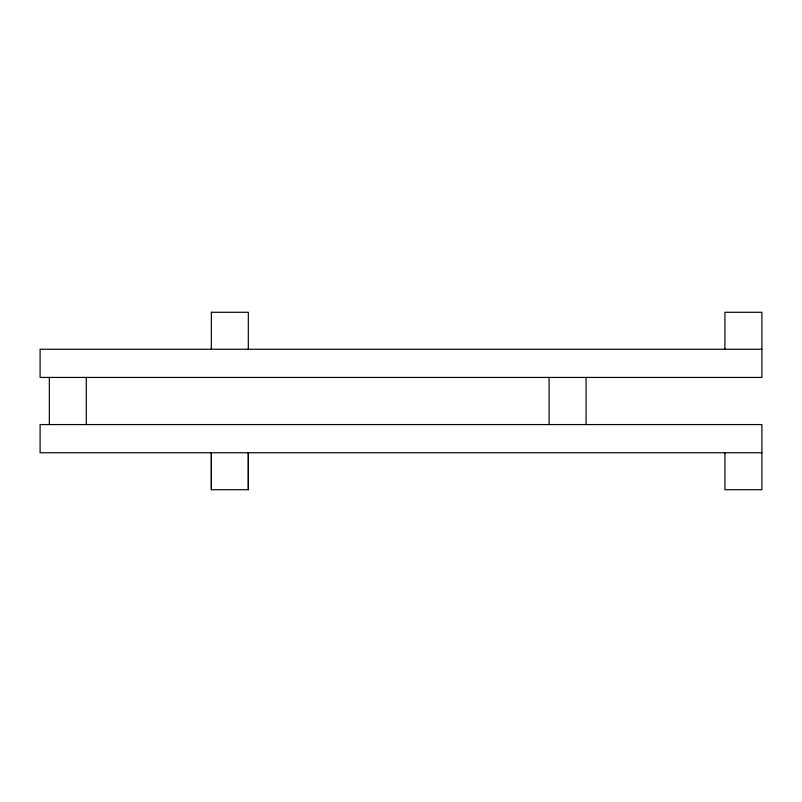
<?xml version="1.0" encoding="UTF-8"?>
<svg xmlns="http://www.w3.org/2000/svg" width="802" height="802" viewBox="0 0 802 802"><rect width="100%" height="100%" fill="white"/><g stroke="black" fill="none" stroke-linecap="round" stroke-linejoin="round"><path stroke-width="1.2" d="M211.337 452.759L211.337 489.721L248.339 489.721L248.339 452.759M248.309 489.721L248.309 452.759M724.928 349.241L724.928 312.279L761.9 312.279L761.9 377.431L40.1 377.431L40.1 349.241L761.9 349.241M211.337 312.279L248.339 312.279L248.309 349.241M761.9 452.759L40.1 452.759L40.1 424.569L761.9 424.569L761.9 489.721L724.928 489.721L724.928 452.759M586.072 377.431L586.072 424.569M549.099 377.431L549.099 424.569M211.377 312.279L211.337 349.241M211.377 452.759L211.377 489.721M86.305 377.431L86.305 424.569M49.343 377.431L49.343 424.569"/></g></svg>
